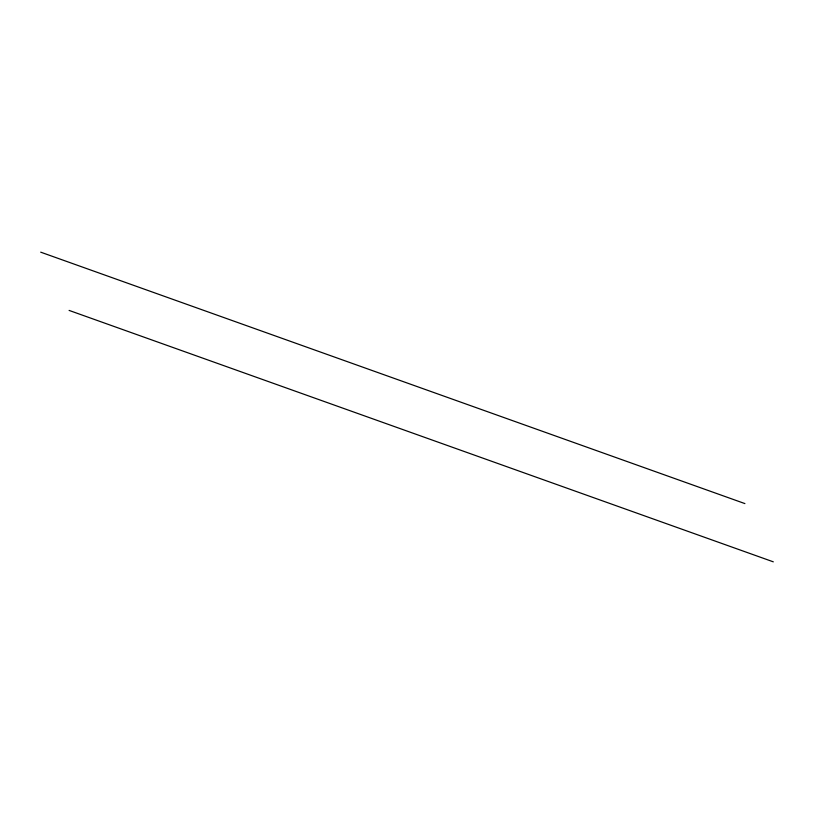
<?xml version="1.0" encoding="UTF-8"?>
<svg xmlns="http://www.w3.org/2000/svg" width="814" height="814" viewBox="0 0 814 814"><rect width="100%" height="100%" fill="white"/><g stroke="black" fill="none" stroke-linecap="round" stroke-linejoin="round"><path stroke-width="1.22" d="M40.7 252.167L744.902 503.591M69.098 310.409L773.3 561.833"/></g></svg>
